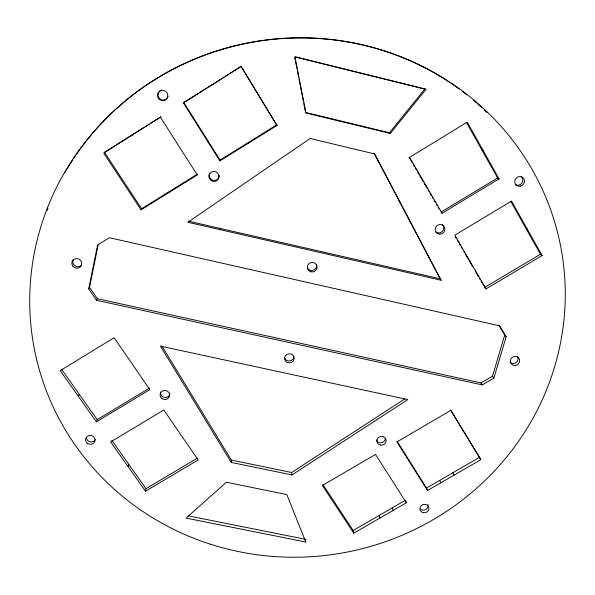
<?xml version="1.0" encoding="UTF-8"?>
<svg xmlns="http://www.w3.org/2000/svg" width="595" height="595" viewBox="0 0 595 595"><rect width="100%" height="100%" fill="white"/><g stroke="black" fill="none" stroke-linecap="round" stroke-linejoin="round"><path stroke-width="0.89" d="M231.291 462.434L160.449 346.126L407.798 399.58L291.937 474.929L231.291 462.434L231.336 460.054L161.847 345.896M220.217 229.67L187.856 222.277L310.136 138.471L374.753 153.979L441.185 280.26L220.217 229.67L220.329 228.458M220.44 229.722L220.544 228.51M230.258 73.23L241.146 66.387L276.987 125.463L219.927 160.895L220.038 160.055L183.773 102.452L198.462 93.214M145.507 491.202L110.633 441.929L163.804 409.985L198.135 459.935L145.507 491.202L146.006 488.673L111.853 440.382M88.7 288.858L97.602 245.006L109.354 237.717L499.733 325.852L506.144 336.844L493.85 378.123L482.277 384.906L96.524 300.274L88.7 288.858L89.54 287.325L98.212 244.612M128.193 466.733L128.78 464.323M89.54 287.325L97.312 298.683L480.983 382.92L492.496 376.181L504.709 335.097L498.781 324.937M96.412 421.848L149.806 389.628L114.136 337.722L60.177 370.655L96.412 421.848L97.186 419.646L149.501 388.066M212.222 84.884L224.04 77.134M169.092 192.46L169.493 191.449M78.421 396.426L79.299 394.351M96.524 300.274L97.312 298.683M150.766 123.195L161 116.761L103.701 153.094L141.06 209.871L141.617 208.756L197.518 174.045M219.927 160.895L183.446 102.965L183.773 102.452M389.457 132.767L424.867 88.938L425.931 89.369L390.313 133.451L305.956 112.998L305.577 112.425L389.457 132.767L390.313 133.451M132.045 135.273L132.663 134.574M231.336 460.054L291.654 472.497L404.563 399.037M144.466 127.152L104.482 152.29L141.617 208.756M146.043 126.162L149.189 124.184M200.009 92.24L206.971 87.867M208.518 86.892L211.604 84.951M225.594 76.16L228.703 74.204M183.446 102.965L241.146 66.387M220.038 160.055L276.772 124.824M141.06 209.871L197.272 174.96L160.538 117.364M499.049 178.864L497.599 177.942L440.962 212.132L442.085 213.248L499.049 178.864L467.216 122.183L466.867 122.362L409.605 157.355L442.085 213.248M146.006 488.673L197.562 458.031M542.119 255.567L540.461 254.236L484.694 287.378L486.041 288.88L542.119 255.567L511.529 201.088L454.818 235.159L486.041 288.88M405.753 501.057L406.333 502.76L353.772 533.179L353.177 530.487L405.47 500.209M479.525 457.324L480.79 459.667L427.5 490.503L426.526 488.019L479.525 457.324L450.601 409.888M305.793 542.015L186.034 518.096L226.435 482.248L286.835 494.579L305.793 542.015L305.451 539.278M188.132 515.813L304.543 539.1M188.146 221.102L440.077 278.795L441.185 280.26M295.499 56.882L424.867 88.938M425.931 89.369L294.927 56.919L305.956 112.998M481.876 149.955L483.252 150.728M497.405 178.054L498.855 178.983M525.348 227.327L526.932 228.517M424.919 184.532L425.961 185.499M469.693 261.294L470.541 262.209M504.709 335.097L506.144 336.844M61.694 369.458L97.186 419.646M492.496 376.181L493.85 378.123M353.772 533.179L322.393 485.49L375.512 454.424L406.333 502.76M322.966 484.546L353.177 530.487M480.983 382.92L482.277 384.906M397.051 441.207L426.526 488.019M427.5 490.503L396.902 441.914L450.757 410.416L480.79 459.667M241.154 66.7L276.987 125.463M409.107 157.34L412.365 162.941M413.294 164.54L414.693 166.942M415.622 168.541L416.552 170.14M417.482 171.739L418.873 174.134M419.802 175.733L423.06 181.334M423.99 182.933L427.21 188.474M428.125 190.05L429.04 191.627M429.962 193.211L431.33 195.576M432.253 197.153L433.167 198.73M434.082 200.307L434.997 201.883M436.373 204.249L437.295 205.825M438.21 207.402L439.125 208.979M455.473 237.1L456.387 238.677M457.31 240.261L458.693 242.634M459.608 244.218L460.53 245.802M461.452 247.386L462.374 248.97M463.75 251.343L464.673 252.927M465.588 254.511L468.808 260.052M469.723 261.622L472.445 266.307M475.167 270.985L478.343 276.452M479.25 278.014L480.158 279.576M481.065 281.13L481.972 282.692M482.88 284.254L483.787 285.816M466.368 122.354L497.599 177.942M510.919 201.653L540.461 254.236M373.987 153.183L440.077 278.795M452.959 472.713L454.082 475.122M439.727 480.373L440.776 482.82M392.35 507.81L393.146 510.391M379.26 515.389L379.989 518.007M294.778 57.559L295.135 59.359M295.492 61.159L296.905 68.351M297.262 70.15L298.675 77.35M299.025 79.15L303.45 101.633M303.807 103.433L305.22 110.625M291.654 472.497L291.937 474.929M248.331 142.48L248.383 143.224M219.124 175.384A5.013 4.953 33.9 0 1 213.047 180.359A5.013 4.953 33.9 0 1 209.7 173.175M442.338 224.627A4.924 4.715 -40 0 1 442.278 231.418A4.924 4.715 -40 0 1 435.436 231.641M169.939 393.92A4.775 4.5 6.2 0 1 164.28 397.326A4.775 4.5 6.2 0 1 160.598 391.941M427.887 504.701A4.567 4.18 -17.6 0 1 425.745 509.528A4.567 4.18 -17.6 0 1 420.278 509.097M517.598 356.658A4.745 4.41 -30.8 0 1 510.116 362.362M95.379 439.646A4.767 4.418 10.2 0 1 86.357 437.786M293.848 356.293A4.76 4.552 -8.6 0 1 284.529 357.826M385.396 438.344A4.648 4.336 -16.6 0 1 376.308 439.839M81.485 265.288A5.005 4.767 25.2 0 1 73.259 259.747M316.466 264.396A4.857 4.738 -16.8 0 1 307.66 268.3M47.079 210.541A266.642 257.97 -11.5 0 1 48.017 208.071M64.788 172.892A266.642 257.97 -11.5 0 1 66.134 170.572M66.588 169.806A266.642 257.97 -11.5 0 1 72.724 159.936M73.706 158.434A266.642 257.97 -11.5 0 1 75.208 156.202M76.22 154.715A266.642 257.97 -11.5 0 1 79.842 149.583M80.898 148.125A266.642 257.97 -11.5 0 1 85.241 142.376M86.349 140.956A266.642 257.97 -11.5 0 1 426.295 68.574M427.091 68.998A266.642 257.97 -11.5 0 1 434.209 72.902M434.99 73.356A266.642 257.97 -11.5 0 1 441.944 77.491M442.71 77.96A266.642 257.97 -11.5 0 1 449.508 82.326M450.995 83.322A266.642 257.97 -11.5 0 1 459.05 88.967M462.627 91.63A266.642 257.97 -11.5 0 1 466.859 94.903M473.746 100.533A266.642 257.97 -11.5 0 1 476.439 102.838M477.778 104.013A266.642 257.97 -11.5 0 1 481.727 107.569M484.315 109.986A266.642 257.97 -11.5 0 1 486.866 112.433M168.102 96.197A5.214 5.065 55.6 0 1 159.691 98.733A5.214 5.065 55.6 0 1 161.52 90.031M521.577 176.894A5.013 4.73 -48.2 0 1 515.508 184.762M209.195 177.883A5.043 4.976 33.5 0 0 217.688 179.876A5.043 4.976 33.5 0 0 215.085 171.583A5.043 4.976 33.5 0 0 209.195 177.883M161.654 398.315A4.805 4.522 6.1 0 0 169.56 395.987A4.805 4.522 6.1 0 0 163.38 390.662A4.805 4.522 6.1 0 0 161.654 398.315M439.943 234.155A4.946 4.745 -39.9 0 0 444.234 226.784A4.946 4.745 -39.9 0 0 435.808 227.052A4.946 4.745 -39.9 0 0 439.943 234.155M423.253 512.682A4.589 4.195 -17.5 0 0 428.869 507.267A4.589 4.195 -17.5 0 0 421.26 505.698A4.589 4.195 -17.5 0 0 423.253 512.682M514.846 365.434A4.775 4.433 -30.7 0 0 519.093 358.502A4.775 4.433 -30.7 0 0 510.979 358.8A4.775 4.433 -30.7 0 0 514.846 365.434M87.16 443.156A4.797 4.44 10.1 0 0 94.999 440.85A4.797 4.44 10.1 0 0 88.752 435.637A4.797 4.44 10.1 0 0 87.16 443.156M72.687 265.958A5.035 4.79 25.1 0 0 81.307 265.675A5.035 4.79 25.1 0 0 76.457 258.572A5.035 4.79 25.1 0 0 72.687 265.958M287.073 362.385A4.79 4.574 -8.6 0 0 294.146 358.16A4.79 4.574 -8.6 0 0 286.864 354.464A4.79 4.574 -8.6 0 0 287.073 362.385M380.331 445.067A4.678 4.358 -16.5 0 0 386.006 439.474A4.678 4.358 -16.5 0 0 378.219 437.823A4.678 4.358 -16.5 0 0 380.331 445.067M311.036 271.833A4.886 4.76 -16.8 0 0 316.89 265.794A4.886 4.76 -16.8 0 0 308.693 263.92A4.886 4.76 -16.8 0 0 311.036 271.833M209.983 544.068A268.114 259.294 -11.5 0 0 560.401 245.036A268.114 259.294 -11.5 0 0 122.079 103.642A268.114 259.294 -11.5 0 0 209.983 544.068M157.526 95.594A5.243 5.095 55.4 0 0 165.462 99.893A5.243 5.095 55.4 0 0 164.986 90.894A5.243 5.095 55.4 0 0 157.526 95.594M520.737 186.101A5.043 4.76 -48.1 0 0 523.161 177.816A5.043 4.76 -48.1 0 0 514.928 180.263A5.043 4.76 -48.1 0 0 520.737 186.101"/></g></svg>
